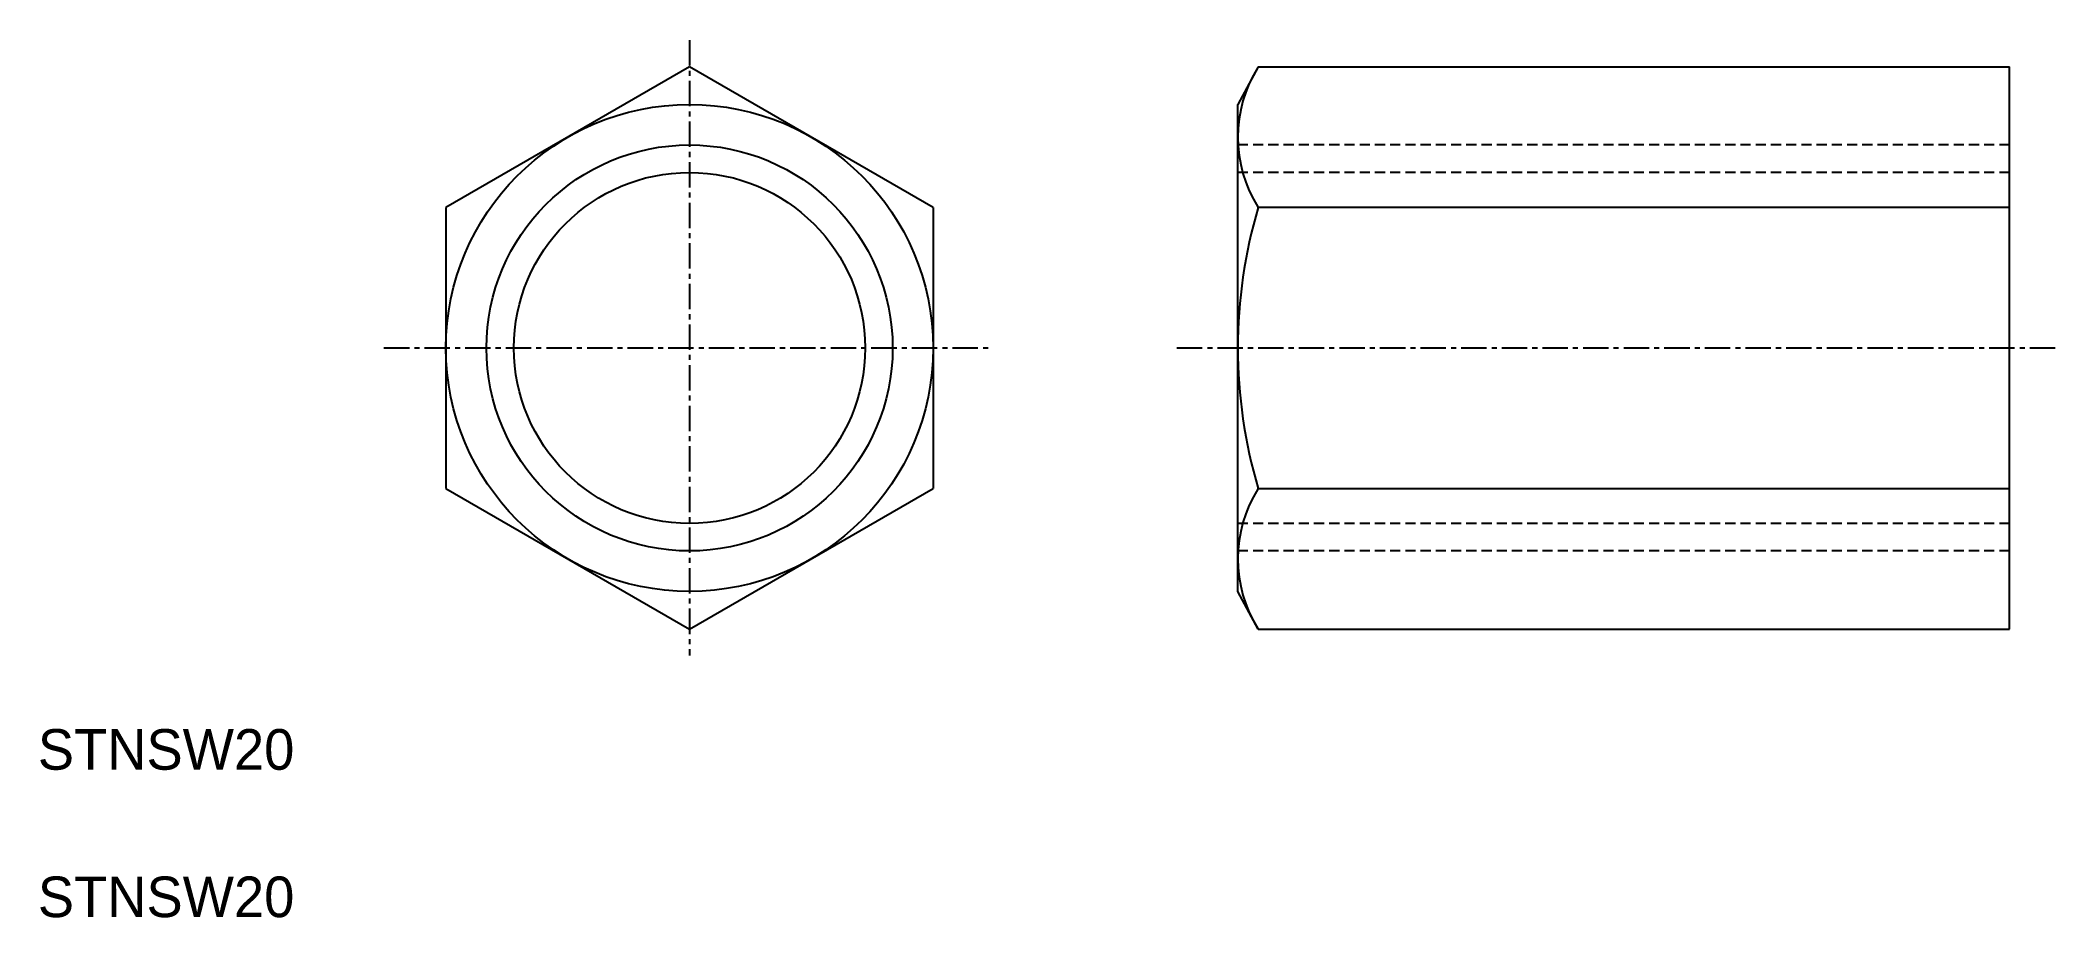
# Model space of a CAD drawing. Extents: x 90.9 to 190.2, y 108.1 to 151.3.
import ezdxf

# ---------------------------------------------------------------- set-up
doc = ezdxf.new("R2010")
doc.units = 0
doc.linetypes.add('CENTER', pattern=[2, 1.25, -0.25, 0.25, -0.25])
doc.linetypes.add('DASHED', pattern=[0.75, 0.5, -0.25])
doc.layers.get('0').update_dxf_attribs({"linetype": 'CONTINUOUS'})
doc.layers.add('CENTER', color=1, linetype='CENTER')

msp = doc.modelspace()

# ---------------------------------------------------------------- linework, layer by layer
at = {"color": 7, "linetype": 'CONTINUOUS'}
for p, q in [((122.891, 150.01), (110.891, 143.081)), ((134.891, 143.081), (122.891, 150.01)), ((150.891, 150.01), (149.891, 148.154)), ((150.891, 150.01), (187.891, 150.01)), ((187.891, 122.31), (187.891, 150.01)), ((149.891, 124.165), (149.891, 148.154)), ((110.891, 143.081), (110.891, 129.238)), ((134.891, 143.081), (134.891, 129.238)), ((187.891, 143.081), (150.891, 143.081)), ((110.891, 129.238), (122.891, 122.31)), ((122.891, 122.31), (134.891, 129.238)), ((150.891, 129.238), (187.891, 129.238)), ((150.891, 122.31), (149.891, 124.165)), ((150.891, 122.31), (187.891, 122.31))]:
    msp.add_line(p, q, dxfattribs=at)
at = {"color": 3, "linetype": 'DASHED'}
for p, q in [((187.891, 146.16), (149.891, 146.16)), ((187.891, 144.807), (149.891, 144.807)), ((187.891, 127.513), (149.891, 127.513)), ((187.891, 126.16), (149.891, 126.16))]:
    msp.add_line(p, q, dxfattribs=at)
msp.add_circle((122.891, 136.16), 11.994)
at = {"color": 3, "linetype": 'CONTINUOUS'}
msp.add_circle((122.891, 136.16), 10, dxfattribs=at)
at = {"color": 7, "linetype": 'CONTINUOUS'}
msp.add_circle((122.891, 136.16), 8.647, dxfattribs=at)
for centre, radius, start, end in [((156.391, 146.546), 6.5, 147.79575, 212.20425), ((174.347, 136.16), 24.456, 163.55858, 196.44142), ((156.391, 125.774), 6.5, 147.79575, 212.20425)]:
    msp.add_arc(centre, radius, start, end, dxfattribs=at)
at = {"layer": 'CENTER', "color": 1, "linetype": 'CENTER'}
for p, q in [((122.891, 151.318), (122.891, 121.006)), ((107.843, 136.16), (137.719, 136.16)), ((146.891, 136.16), (190.164, 136.16))]:
    msp.add_line(p, q, dxfattribs=at)

# ---------------------------------------------------------------- texts
at = {"color": 7, "linetype": 'CONTINUOUS'}
for p in [(90.8, 115.384), (90.8, 108.121)]:
    msp.add_text('STNSW20', height=2, dxfattribs=at).set_placement(p)

doc.saveas('drawing.dxf')
